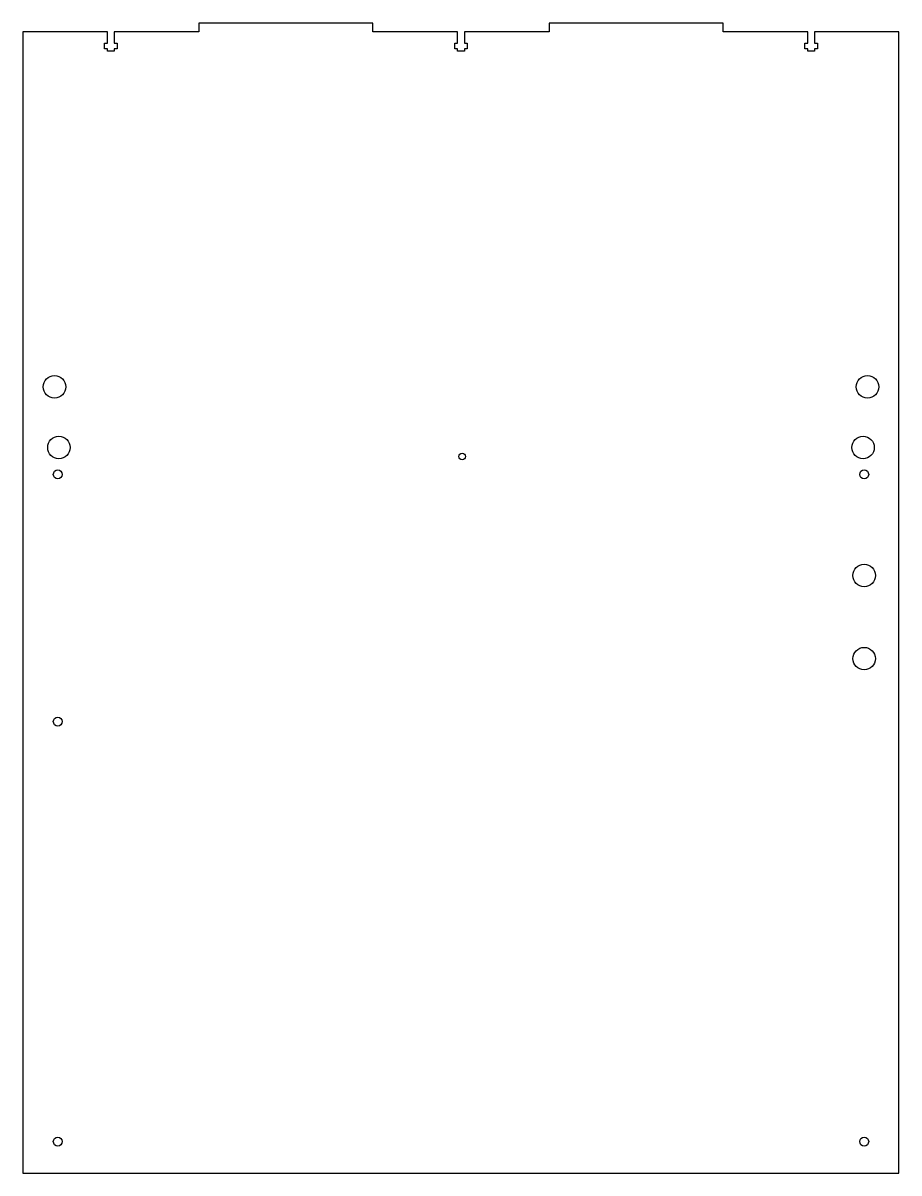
# Model space of a CAD drawing. Header units: millimetres. Extents: x -367 to 23, y 54 to 566.
import ezdxf

# ---------------------------------------------------------------- set-up
doc = ezdxf.new("R2010")
doc.units = ezdxf.units.MM

msp = doc.modelspace()

# ---------------------------------------------------------------- linework, layer by layer
msp.add_lwpolyline([(-17.69, 556.67), (-17.69, 561.67), (-55.34, 561.67), (-55.34, 565.67), (-132.74, 565.67), (-132.74, 561.67), (-170.54, 561.67), (-170.54, 556.67), (-169.24, 556.67), (-169.24, 554.22), (-170.54, 554.22), (-170.54, 553.17), (-173.54, 553.17), (-173.54, 554.22), (-174.84, 554.22), (-174.84, 556.67), (-173.54, 556.67), (-173.54, 561.67), (-211.34, 561.67), (-211.34, 565.67), (-288.74, 565.67), (-288.74, 561.67), (-326.39, 561.67), (-326.39, 556.67), (-325.09, 556.67), (-325.09, 554.22), (-326.39, 554.22), (-326.39, 553.17), (-329.39, 553.17), (-329.39, 554.22), (-330.69, 554.22), (-330.69, 556.67), (-329.39, 556.67), (-329.39, 561.67), (-367.04, 561.67), (-367.04, 53.67), (22.96, 53.67), (22.96, 561.67), (-14.69, 561.67), (-14.69, 556.67), (-13.39, 556.67), (-13.39, 554.22), (-14.69, 554.22), (-14.69, 553.17), (-17.69, 553.17), (-17.69, 554.22), (-18.99, 554.22), (-18.99, 556.67)], close=True)
msp.add_lwpolyline([(-17.69, 556.67), (-17.69, 561.67), (-55.34, 561.67), (-55.34, 565.67), (-132.74, 565.67), (-132.74, 561.67), (-170.54, 561.67), (-170.54, 556.67), (-169.24, 556.67), (-169.24, 554.22), (-170.54, 554.22), (-170.54, 553.17), (-173.54, 553.17), (-173.54, 554.22), (-174.84, 554.22), (-174.84, 556.67), (-173.54, 556.67), (-173.54, 561.67), (-211.34, 561.67), (-211.34, 565.67), (-288.74, 565.67), (-288.74, 561.67), (-326.39, 561.67), (-326.39, 556.67), (-325.09, 556.67), (-325.09, 554.22), (-326.39, 554.22), (-326.39, 553.17), (-329.39, 553.17), (-329.39, 554.22), (-330.69, 554.22), (-330.69, 556.67), (-329.39, 556.67), (-329.39, 561.67), (-367.04, 561.67), (-367.04, 53.67), (22.96, 53.67), (22.96, 561.67), (-14.69, 561.67), (-14.69, 556.67), (-13.39, 556.67), (-13.39, 554.22), (-14.69, 554.22), (-14.69, 553.17), (-17.69, 553.17), (-17.69, 554.22), (-18.99, 554.22), (-18.99, 556.67)], close=True)
for centre, radius in [((-353.04, 403.67), 5), ((-353.04, 403.67), 5), ((8.96, 403.67), 5), ((8.96, 403.67), 5), ((-351.04, 376.67), 5), ((-351.04, 376.67), 5), ((6.96, 376.67), 5), ((6.96, 376.67), 5), ((-171.54, 372.67), 1.5), ((-171.54, 372.67), 1.5), ((-351.54, 364.67), 2), ((-351.54, 364.67), 2), ((7.46, 364.67), 2), ((7.46, 364.67), 2), ((7.46, 319.67), 5), ((7.46, 319.67), 5), ((7.46, 282.67), 5), ((7.46, 282.67), 5), ((-351.54, 254.67), 2), ((-351.54, 254.67), 2), ((-351.54, 67.67), 2), ((-351.54, 67.67), 2), ((7.46, 67.67), 2), ((7.46, 67.67), 2)]:
    msp.add_circle(centre, radius)

doc.saveas('drawing.dxf')
